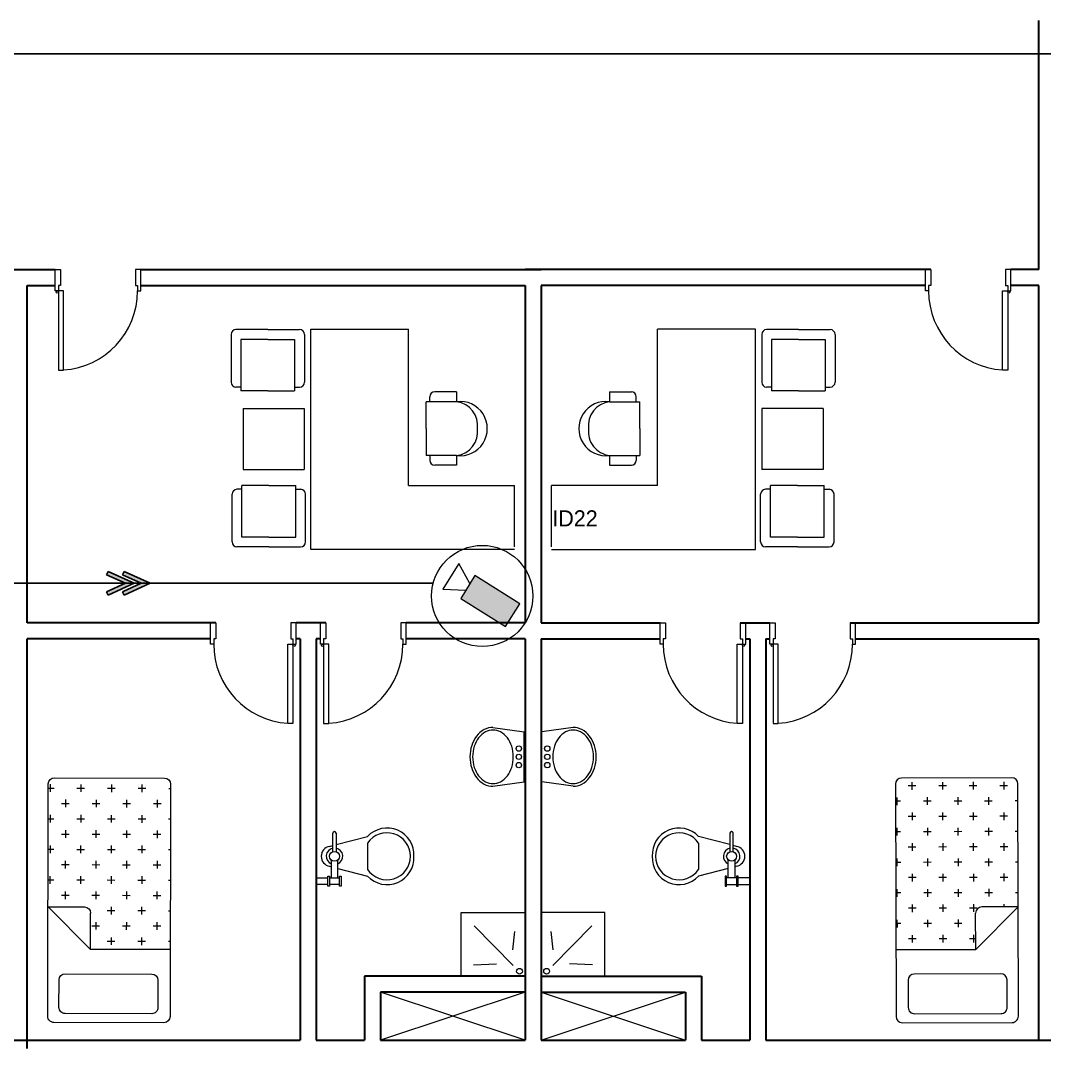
# Model space of a CAD drawing. Extents: x -15 to 352, y 223 to 399.
# Drawn here: x 65.41 to 74.98, y 367.76 to 377.4 of the extents above; entities that cross this region are included whole.
import ezdxf
from ezdxf.enums import TextEntityAlignment as Align

# ---------------------------------------------------------------- set-up
doc = ezdxf.new("R2010")
doc.units = 0
doc.header["$LTSCALE"] = 0.15
doc.layers.get('0').update_dxf_attribs({"color": 252})
for name, color, linetype in [('0 CCTV', 252, 'Continuous'), ('0 sockets', 252, 'Continuous'), ('AUTOINCR', 7, 'Continuous'), ('bound', 252, 'Continuous'), ('CCTV', 4, 'Continuous')]:
    doc.layers.add(name, color=color, linetype=linetype)
for name, color, linetype, lineweight in [('anal', 252, 'Continuous', 20), ('DOOR', 252, 'Continuous', 20), ('E-LT-CKT-NM', 7, 'Continuous', 30), ('FIXT', 252, 'Continuous', 9), ('FUR', 252, 'Continuous', 9), ('sofa', 252, 'Continuous', 9), ('T-CCTV', 7, 'Continuous', 0), ('wall', 252, 'Continuous', 30), ('WC', 252, 'Continuous', 9)]:
    doc.layers.add(name, color=color, linetype=linetype, lineweight=lineweight)
doc.styles.add('SDC-TEXT-ARB', font='sdc-arb.shx')

# ---------------------------------------------------------------- blocks, each defined once
blk = doc.blocks.new('A$C48FC3568')
at = {"layer": 'FUR'}
h = blk.add_hatch(dxfattribs=at)
h.set_pattern_fill('CROSS', color=256, scale=0.5, style=0)
h.set_pattern_definition([(0, (-34.60875, 58.23435), (0.125, -0.125), [0.0625, -0.1875]), (270, (-34.5775, 58.2656), (-0.125, -0.125), [0.0625, -0.1875])])
h.paths.add_polyline_path([(1.0549, 0.7028), (1.0549, 1), (0.05, 1, 0.414214), (0, 0.95), (0, 0.05, 0.414214), (0.05, 0), (1.402, 0), (1.402, 0.6528), (1.1049, 0.6528, -0.414214)])
for p, q in [((0, 0.95), (0, 0.05)), ((1.95, 1), (0.05, 1)), ((1.402, 0.6528), (1.0549, 1)), ((1.0549, 1), (1.0549, 0.7028)), ((2, 0.05), (2, 0.95)), ((1.6023, 0.8585), (1.6023, 0.15)), ((1.877, 0.9085), (1.6523, 0.9085)), ((1.927, 0.15), (1.927, 0.8585)), ((1.402, 0.6528), (1.1049, 0.6528)), ((1.402, 0), (1.402, 0.6528)), ((1.6523, 0.1), (1.877, 0.1)), ((0.05, 0), (1.95, 0))]:
    blk.add_line(p, q, dxfattribs=at)
for centre, start, end in [((0.05, 0.95), 90, 180), ((1.95, 0.95), 360, 90), ((1.6523, 0.8585), 90, 180), ((1.877, 0.8585), 360, 90), ((1.1049, 0.7028), 180, 270), ((1.6523, 0.15), 180, 270), ((1.877, 0.15), 270, 0), ((0.05, 0.05), 180, 270), ((1.95, 0.05), 270, 360)]:
    blk.add_arc(centre, 0.05, start, end, dxfattribs=at)
blk = doc.blocks.new('ARCH')
at = {"layer": 'anal'}
for p, q in [((70.125, 368.325), (68.775, 367.875)), ((70.125, 367.875), (68.775, 368.325)), ((70.125, 368.325), (68.775, 367.875)), ((70.125, 367.875), (68.775, 368.325)), ((70.275, 367.875), (71.625, 368.325)), ((70.275, 368.325), (71.625, 367.875)), ((70.275, 367.875), (71.625, 368.325)), ((70.275, 368.325), (71.625, 367.875))]:
    blk.add_line(p, q, dxfattribs=at)
at = {"layer": 'bound', "color": 2}
blk.add_lwpolyline([(91.9019, 377.3479), (94.4258, 377.3479), (94.4258, 312.7217), (-14.9939, 312.7217), (-14.9939, 377.0896), (94.6391, 377.0896)], dxfattribs=at)
at = {"layer": 'DOOR'}
for points in [[(65.7648, 374.875), (65.7348, 374.875), (65.7348, 375.075), (65.7848, 375.075), (65.7848, 374.925), (65.7648, 374.925)], [(66.5048, 374.875), (66.5348, 374.875), (66.5348, 375.075), (66.4848, 375.075), (66.4848, 374.925), (66.5048, 374.925)], [(73.8952, 374.875), (73.8652, 374.875), (73.8652, 375.075), (73.9152, 375.075), (73.9152, 374.925), (73.8952, 374.925)], [(74.6352, 374.875), (74.6652, 374.875), (74.6652, 375.075), (74.6152, 375.075), (74.6152, 374.925), (74.6352, 374.925)], [(65.7648, 374.875), (65.7648, 374.135), (65.8129, 374.135), (65.8129, 374.875)], [(74.6352, 374.875), (74.6352, 374.135), (74.5871, 374.135), (74.5871, 374.875)], [(67.2165, 371.575), (67.1865, 371.575), (67.1865, 371.775), (67.2365, 371.775), (67.2365, 371.625), (67.2165, 371.625)], [(67.9565, 371.575), (67.9865, 371.575), (67.9865, 371.775), (67.9365, 371.775), (67.9365, 371.625), (67.9565, 371.625)], [(68.2435, 371.575), (68.2135, 371.575), (68.2135, 371.775), (68.2635, 371.775), (68.2635, 371.625), (68.2435, 371.625)], [(68.9835, 371.575), (69.0135, 371.575), (69.0135, 371.775), (68.9635, 371.775), (68.9635, 371.625), (68.9835, 371.625)], [(71.4165, 371.575), (71.3865, 371.575), (71.3865, 371.775), (71.4365, 371.775), (71.4365, 371.625), (71.4165, 371.625)], [(72.1565, 371.575), (72.1865, 371.575), (72.1865, 371.775), (72.1365, 371.775), (72.1365, 371.625), (72.1565, 371.625)], [(72.4435, 371.575), (72.4135, 371.575), (72.4135, 371.775), (72.4635, 371.775), (72.4635, 371.625), (72.4435, 371.625)], [(73.1835, 371.575), (73.2135, 371.575), (73.2135, 371.775), (73.1635, 371.775), (73.1635, 371.625), (73.1835, 371.625)], [(67.9565, 371.575), (67.9565, 370.835), (67.9085, 370.835), (67.9085, 371.575)], [(68.2435, 371.575), (68.2435, 370.835), (68.2915, 370.835), (68.2915, 371.575)], [(72.1565, 371.575), (72.1565, 370.835), (72.1085, 370.835), (72.1085, 371.575)], [(72.4435, 371.575), (72.4435, 370.835), (72.4915, 370.835), (72.4915, 371.575)]]:
    blk.add_lwpolyline(points, close=True, dxfattribs=at)
for centre in [(65.7548, 374.865), (74.6452, 374.865), (67.9665, 371.565), (68.2335, 371.565), (72.1665, 371.565), (72.4335, 371.565)]:
    blk.add_circle(centre, 0.01, dxfattribs=at)
for centre, start, end in [((65.7648, 374.875), 273.72312, 0), ((74.6352, 374.875), 180, 266.27688), ((67.9565, 371.575), 180, 266.27688), ((68.2435, 371.575), 273.72312, 0), ((72.1565, 371.575), 180, 266.27688), ((72.4435, 371.575), 273.72312, 0)]:
    blk.add_arc(centre, 0.74, start, end, dxfattribs=at)
at = {"layer": 'FIXT'}
for p, q in [((69.8256, 370.798), (70.1165, 370.7569)), ((70.1165, 370.2891), (70.1165, 370.7569)), ((70.5744, 370.798), (70.2835, 370.7569)), ((70.2835, 370.2891), (70.2835, 370.7569)), ((69.8256, 370.248), (70.1165, 370.2891)), ((70.5744, 370.248), (70.2835, 370.2891))]:
    blk.add_line(p, q, dxfattribs=at)
for centre in [(70.0668, 370.6004), (70.3332, 370.6004), (70.0668, 370.523), (70.0668, 370.4457), (70.3332, 370.523), (70.3332, 370.4457)]:
    blk.add_circle(centre, 0.025, dxfattribs=at)
for centre, radius, start, end in [((69.8529, 370.5771), 0.2279, 118.61302, 142.7902), ((69.8529, 370.5771), 0.2029, 118.61302, 142.7902), ((69.8256, 370.6273), 0.1707, 90, 118.61302), ((69.8256, 370.6273), 0.1457, 90, 118.61302), ((69.8256, 370.6273), 0.1457, 61.38698, 90), ((69.7982, 370.5771), 0.2029, 37.2098, 61.38698), ((70.6018, 370.5771), 0.2029, 118.61302, 142.7902), ((70.5744, 370.6273), 0.1457, 90, 118.61302), ((70.5744, 370.6273), 0.1707, 61.38698, 90), ((70.5744, 370.6273), 0.1457, 61.38698, 90), ((70.5471, 370.5771), 0.2029, 37.2098, 61.38698), ((70.5471, 370.5771), 0.2279, 37.2098, 61.38698), ((69.896, 370.5444), 0.282, 142.7902, 162.54076), ((69.896, 370.5444), 0.257, 142.7902, 162.54076), ((69.7551, 370.5444), 0.257, 17.45924, 37.2098), ((70.6449, 370.5444), 0.257, 142.7902, 162.54076), ((70.504, 370.5444), 0.257, 17.45924, 37.2098), ((70.504, 370.5444), 0.282, 17.45924, 37.2098), ((69.9639, 370.523), 0.3532, 162.54076, 180), ((69.9639, 370.523), 0.3282, 162.54076, 180), ((69.6872, 370.523), 0.3282, 360, 17.45924), ((70.7128, 370.523), 0.3282, 162.54076, 180), ((70.4361, 370.523), 0.3282, 0, 17.45924), ((70.4361, 370.523), 0.3532, 360, 17.45924), ((69.9639, 370.523), 0.3532, 180, 197.45924), ((69.9639, 370.523), 0.3282, 180, 197.45924), ((69.6872, 370.523), 0.3282, 342.54076, 0), ((70.7128, 370.523), 0.3282, 180, 197.45924), ((70.4361, 370.523), 0.3282, 342.54076, 360), ((70.4361, 370.523), 0.3532, 342.54076, 0), ((69.896, 370.5017), 0.282, 197.45924, 217.2098), ((69.896, 370.5017), 0.257, 197.45924, 217.2098), ((69.7551, 370.5017), 0.257, 322.7902, 342.54076), ((70.6449, 370.5017), 0.257, 197.45924, 217.2098), ((70.504, 370.5017), 0.257, 322.7902, 342.54076), ((70.504, 370.5017), 0.282, 322.7902, 342.54076), ((69.8529, 370.469), 0.2279, 217.2098, 241.38698), ((69.8529, 370.469), 0.2029, 217.2098, 241.38698), ((69.8256, 370.4188), 0.1457, 241.38698, 270), ((69.8256, 370.4188), 0.1457, 270, 298.61302), ((69.7982, 370.469), 0.2029, 298.61302, 322.7902), ((70.6018, 370.469), 0.2029, 217.2098, 241.38698), ((70.5744, 370.4188), 0.1457, 241.38698, 270), ((70.5744, 370.4188), 0.1457, 270, 298.61302), ((70.5471, 370.469), 0.2029, 298.61302, 322.7902), ((70.5471, 370.469), 0.2279, 298.61302, 322.7902), ((69.8256, 370.4188), 0.1707, 241.38698, 270), ((70.5744, 370.4188), 0.1707, 270, 298.61302)]:
    blk.add_arc(centre, radius, start, end, dxfattribs=at)
at = {"layer": 'FUR'}
for p, q in [((67.7212, 374.5142), (67.4241, 374.5142)), ((67.7212, 374.5142), (68.0184, 374.5142)), ((68.1226, 372.4608), (68.1226, 374.518)), ((68.1226, 374.518), (69.0369, 374.518)), ((69.0369, 373.0562), (69.0369, 374.518)), ((71.3631, 373.0562), (71.3631, 374.518)), ((72.2774, 374.518), (71.3631, 374.518)), ((72.2774, 372.4608), (72.2774, 374.518)), ((72.6788, 374.5142), (72.3816, 374.5142)), ((72.6788, 374.5142), (72.9759, 374.5142)), ((67.3784, 374.4685), (67.3784, 374.0227)), ((67.4698, 374.4227), (67.4698, 373.9427)), ((67.7212, 374.4227), (67.4698, 374.4227)), ((67.7212, 374.4227), (67.9727, 374.4227)), ((67.9727, 374.4227), (67.9727, 373.9427)), ((68.0641, 374.4685), (68.0641, 374.0227)), ((72.3359, 374.4685), (72.3359, 374.0227)), ((72.6788, 374.4227), (72.4273, 374.4227)), ((72.4273, 374.4227), (72.4273, 373.9427)), ((72.6788, 374.4227), (72.9302, 374.4227)), ((72.9302, 374.4227), (72.9302, 373.9427)), ((73.0216, 374.4685), (73.0216, 374.0227)), ((67.4698, 373.977), (67.4241, 373.977)), ((67.7212, 373.9427), (67.4698, 373.9427)), ((67.7212, 373.9427), (67.9727, 373.9427)), ((67.9727, 373.977), (68.0184, 373.977)), ((72.4273, 373.977), (72.3816, 373.977)), ((72.6788, 373.9427), (72.4273, 373.9427)), ((72.6788, 373.9427), (72.9302, 373.9427)), ((72.9302, 373.977), (72.9759, 373.977)), ((69.4856, 373.8406), (69.2013, 373.8406)), ((69.2013, 373.5892), (69.2013, 373.8406)), ((69.2355, 373.8406), (69.2355, 373.8863)), ((69.4856, 373.932), (69.2813, 373.932)), ((69.4856, 373.932), (69.4856, 373.8406)), ((70.9144, 373.932), (70.9144, 373.8406)), ((70.9144, 373.932), (71.1187, 373.932)), ((70.9144, 373.8406), (71.1987, 373.8406)), ((71.1645, 373.8406), (71.1645, 373.8863)), ((71.1987, 373.5892), (71.1987, 373.8406)), ((67.4902, 373.7774), (67.4902, 373.206)), ((67.4902, 373.7774), (68.0616, 373.7774)), ((68.0616, 373.7774), (68.0616, 373.206)), ((72.3384, 373.7774), (72.3384, 373.206)), ((72.9098, 373.7774), (72.3384, 373.7774)), ((72.9098, 373.7774), (72.9098, 373.206)), ((69.2013, 373.5892), (69.2013, 373.3377)), ((71.1987, 373.5892), (71.1987, 373.3377)), ((69.4856, 373.3377), (69.2013, 373.3377)), ((69.2355, 373.3377), (69.2355, 373.292)), ((69.4856, 373.3377), (69.4856, 373.2463)), ((70.9144, 373.3377), (71.1987, 373.3377)), ((70.9144, 373.3377), (70.9144, 373.2463)), ((71.1645, 373.3377), (71.1645, 373.292)), ((67.4902, 373.206), (68.0616, 373.206)), ((69.4856, 373.2463), (69.2813, 373.2463)), ((70.9144, 373.2463), (71.1187, 373.2463)), ((72.9098, 373.206), (72.3384, 373.206)), ((67.388, 372.5305), (67.388, 372.9762)), ((67.4794, 373.0219), (67.4337, 373.0219)), ((67.7308, 373.0562), (67.4794, 373.0562)), ((67.4794, 372.5762), (67.4794, 373.0562)), ((67.7308, 373.0562), (67.9823, 373.0562)), ((67.9823, 372.5762), (67.9823, 373.0562)), ((67.9823, 373.0219), (68.028, 373.0219)), ((68.0737, 372.5305), (68.0737, 372.9762)), ((69.0369, 373.0562), (70.0272, 373.0562)), ((70.0272, 372.4847), (70.0272, 373.0562)), ((71.3631, 373.0562), (70.3728, 373.0562)), ((70.3728, 372.4847), (70.3728, 373.0562)), ((72.3263, 372.5305), (72.3263, 372.9762)), ((72.4177, 373.0219), (72.372, 373.0219)), ((72.6692, 373.0562), (72.4177, 373.0562)), ((72.4177, 372.5762), (72.4177, 373.0562)), ((72.6692, 373.0562), (72.9206, 373.0562)), ((72.9206, 372.5762), (72.9206, 373.0562)), ((72.9206, 373.0219), (72.9663, 373.0219)), ((73.012, 372.5305), (73.012, 372.9762)), ((67.7308, 372.5762), (67.4794, 372.5762)), ((67.7308, 372.5762), (67.9823, 372.5762)), ((72.6692, 372.5762), (72.4177, 372.5762)), ((72.6692, 372.5762), (72.9206, 372.5762)), ((67.7308, 372.4847), (67.4337, 372.4847)), ((67.7308, 372.4847), (68.028, 372.4847)), ((70.0272, 372.4608), (68.1226, 372.4608)), ((70.3728, 372.4608), (72.2774, 372.4608)), ((72.6692, 372.4847), (72.372, 372.4847)), ((72.6692, 372.4847), (72.9663, 372.4847))]:
    blk.add_line(p, q, dxfattribs=at)
for centre, radius, start, end in [((67.4241, 374.4685), 0.0457, 90, 180), ((68.0184, 374.4685), 0.0457, 0, 90), ((72.3816, 374.4685), 0.0457, 90, 180), ((72.9759, 374.4685), 0.0457, 360, 90), ((67.4241, 374.0227), 0.0457, 180, 270), ((68.0184, 374.0227), 0.0457, 270, 0), ((72.3816, 374.0227), 0.0457, 180, 270), ((72.9759, 374.0227), 0.0457, 270, 360), ((69.2813, 373.8863), 0.0457, 90, 180), ((69.519, 373.5892), 0.2536, 262.43339, 97.56661), ((69.4577, 373.6171), 0.2253, 352.88231, 82.88231), ((70.881, 373.5892), 0.2536, 82.43339, 277.56661), ((70.9423, 373.6171), 0.2253, 97.11769, 187.11769), ((71.1187, 373.8863), 0.0457, 360, 90), ((69.4577, 373.5612), 0.2253, 277.11769, 7.11769), ((70.9423, 373.5612), 0.2253, 172.88231, 262.88231), ((69.2813, 373.292), 0.0457, 180, 270), ((71.1187, 373.292), 0.0457, 270, 360), ((67.4337, 372.9762), 0.0457, 90, 180), ((68.028, 372.9762), 0.0457, 360, 90), ((72.372, 372.9762), 0.0457, 90, 180), ((72.9663, 372.9762), 0.0457, 0, 90), ((67.4337, 372.5305), 0.0457, 180, 270), ((68.028, 372.5305), 0.0457, 270, 360), ((72.372, 372.5305), 0.0457, 180, 270), ((72.9663, 372.5305), 0.0457, 270, 0)]:
    blk.add_arc(centre, radius, start, end, dxfattribs=at)
at = {"layer": 'sofa'}
for p, q in [((69.5284, 369.0689), (70.1268, 369.0689)), ((69.5284, 368.4689), (69.5284, 369.0689)), ((70.8716, 369.0689), (70.2732, 369.0689)), ((70.8716, 368.4689), (70.8716, 369.0689)), ((70.0156, 368.574), (69.6512, 368.9459)), ((70.3844, 368.574), (70.7488, 368.9459)), ((70.0117, 368.7197), (70.0309, 368.8922)), ((70.3883, 368.7197), (70.3691, 368.8922)), ((69.6435, 368.5817), (69.8583, 368.5893)), ((70.7565, 368.5817), (70.5417, 368.5893))]:
    blk.add_line(p, q, dxfattribs=at)
for centre in [(70.0731, 368.5203), (70.3269, 368.5203)]:
    blk.add_circle(centre, 0.0268, dxfattribs=at)
at = {"layer": 'wall'}
for p, q in [((74.925, 375.075), (74.925, 377.4)), ((65.325, 375.075), (65.7348, 375.075)), ((66.5348, 375.075), (70.275, 375.075)), ((73.9152, 375.075), (70.125, 375.075)), ((74.925, 375.075), (74.6652, 375.075)), ((65.475, 374.925), (65.7348, 374.925)), ((65.475, 371.775), (65.475, 374.925)), ((66.5348, 374.925), (70.125, 374.925)), ((70.125, 374.925), (70.125, 371.775)), ((70.125, 374.925), (70.125, 371.775)), ((70.275, 374.925), (70.275, 371.775)), ((70.275, 374.925), (70.275, 371.775)), ((73.8652, 374.925), (70.275, 374.925)), ((74.925, 374.925), (74.6652, 374.925)), ((74.925, 371.775), (74.925, 374.925)), ((67.2365, 371.775), (65.475, 371.775)), ((68.2635, 371.775), (67.9865, 371.775)), ((70.125, 371.775), (69.0135, 371.775)), ((70.275, 371.775), (71.3865, 371.775)), ((72.1365, 371.775), (72.4135, 371.775)), ((73.1635, 371.775), (74.925, 371.775)), ((67.1865, 371.625), (65.475, 371.625)), ((65.475, 367.8), (65.475, 371.625)), ((68.025, 371.625), (67.9865, 371.625)), ((68.025, 371.625), (68.025, 367.875)), ((68.2135, 371.625), (68.175, 371.625)), ((68.175, 371.625), (68.175, 367.875)), ((70.125, 371.625), (69.0135, 371.625)), ((69.5835, 371.625), (69.5635, 371.625)), ((70.125, 371.625), (70.125, 368.475)), ((70.125, 371.625), (70.125, 367.875)), ((70.275, 371.625), (70.275, 368.475)), ((70.275, 371.625), (71.3865, 371.625)), ((70.275, 371.625), (70.275, 367.875)), ((70.8165, 371.625), (70.8365, 371.625)), ((72.1865, 371.625), (72.225, 371.625)), ((72.225, 371.625), (72.225, 367.875)), ((72.375, 371.625), (72.4135, 371.625)), ((72.375, 371.625), (72.375, 367.875)), ((73.2135, 371.625), (74.925, 371.625)), ((74.925, 367.875), (74.925, 371.625)), ((70.125, 368.475), (68.625, 368.475)), ((68.625, 368.475), (68.625, 367.875)), ((70.275, 368.475), (71.775, 368.475)), ((71.775, 368.475), (71.775, 367.875)), ((70.125, 368.325), (68.775, 368.325)), ((68.775, 368.325), (68.775, 367.875)), ((70.125, 368.325), (70.125, 367.875)), ((70.275, 368.325), (71.625, 368.325)), ((71.625, 368.325), (71.625, 367.875)), ((65.25, 367.875), (68.025, 367.875)), ((68.175, 367.875), (68.625, 367.875)), ((68.775, 367.875), (70.125, 367.875)), ((70.275, 367.875), (71.625, 367.875)), ((71.775, 367.875), (72.225, 367.875)), ((72.375, 367.875), (77.35, 367.875))]:
    blk.add_line(p, q, dxfattribs=at)
at = {"layer": 'WC'}
for p, q in [((68.3294, 369.6371), (68.3294, 369.81)), ((68.3603, 369.81), (68.3603, 369.6371)), ((72.0397, 369.81), (72.0397, 369.6371)), ((72.0706, 369.6371), (72.0706, 369.81)), ((68.2985, 369.6865), (68.3297, 369.6946)), ((68.3606, 369.7027), (68.6538, 369.7792)), ((68.6538, 369.7174), (68.6538, 369.4703)), ((72.0394, 369.7027), (71.7462, 369.7792)), ((71.7462, 369.7174), (71.7462, 369.4703)), ((72.1015, 369.6865), (72.0703, 369.6946)), ((68.314, 369.5597), (68.314, 369.3931)), ((68.3758, 369.3931), (68.3758, 369.5593)), ((72.0242, 369.3931), (72.0242, 369.5593)), ((72.086, 369.5597), (72.086, 369.3931)), ((68.2831, 369.4085), (68.2985, 369.4085)), ((68.2831, 369.3158), (68.2831, 369.4085)), ((68.2985, 369.5012), (68.3144, 369.497)), ((68.2985, 369.4085), (68.2985, 369.3158)), ((68.3756, 369.4811), (68.6538, 369.4085)), ((68.3912, 369.3158), (68.3912, 369.4085)), ((68.3912, 369.4085), (68.4067, 369.4085)), ((68.4067, 369.4085), (68.4067, 369.3158)), ((72.0244, 369.4811), (71.7462, 369.4085)), ((72.0088, 369.4085), (71.9933, 369.4085)), ((71.9933, 369.4085), (71.9933, 369.3158)), ((72.0088, 369.3158), (72.0088, 369.4085)), ((72.1015, 369.5012), (72.0856, 369.497)), ((72.1015, 369.4085), (72.1015, 369.3158)), ((72.1169, 369.4085), (72.1015, 369.4085)), ((72.1169, 369.3158), (72.1169, 369.4085)), ((68.175, 369.3931), (68.2831, 369.3931)), ((68.2831, 369.3313), (68.175, 369.3313)), ((68.2985, 369.3158), (68.2831, 369.3158)), ((68.2985, 369.3931), (68.3912, 369.3931)), ((68.3912, 369.3313), (68.2985, 369.3313)), ((68.4067, 369.3158), (68.3912, 369.3158)), ((71.9933, 369.3158), (72.0088, 369.3158)), ((72.1015, 369.3931), (72.0088, 369.3931)), ((72.0088, 369.3313), (72.1015, 369.3313)), ((72.1015, 369.3158), (72.1169, 369.3158)), ((72.225, 369.3931), (72.1169, 369.3931)), ((72.1169, 369.3313), (72.225, 369.3313))]:
    blk.add_line(p, q, dxfattribs=at)
for centre in [(68.3449, 369.5938), (72.0551, 369.5938)]:
    blk.add_circle(centre, 0.0463, dxfattribs=at)
for centre, radius, start, end in [((68.3449, 369.81), 0.0154, 360, 180), ((68.8366, 369.6086), 0.25, 356.62, 136.9828), ((68.8352, 369.5927), 0.2201, 0.3, 145.4946), ((71.5634, 369.6086), 0.25, 43.0172, 183.38), ((71.5648, 369.5927), 0.2201, 34.5054, 179.7), ((72.0551, 369.81), 0.0154, 0, 180), ((68.3155, 369.5938), 0.0942, 100.3889, 259.61114), ((68.3449, 369.5938), 0.0772, 101.423, 247.14953), ((68.3449, 369.5938), 0.0772, 293.4137, 78.1237), ((72.0551, 369.5938), 0.0772, 101.8763, 246.5863), ((72.0551, 369.5938), 0.0772, 292.85047, 78.577), ((72.0845, 369.5938), 0.0942, 280.38886, 79.6111), ((68.8366, 369.5791), 0.25, 223.01722, 3.38), ((68.8352, 369.595), 0.2201, 214.50543, 359.7), ((71.5634, 369.5791), 0.25, 176.62, 316.98278), ((71.5648, 369.595), 0.2201, 180.3, 325.49457)]:
    blk.add_arc(centre, radius, start, end, dxfattribs=at)
at = {"layer": 'FUR', "extrusion": (0, 0, -1), "xscale": 1.142857142856969, "yscale": 1.142857142856969, "zscale": -1.142857142857, "rotation": 270.1259017659578}
blk.add_blockref('A$C48FC3568', (-66.8139, 370.3252), dxfattribs=at)
at = {"layer": 'FUR', "xscale": 1.142857142856969, "yscale": 1.142857142856969, "zscale": 1.142857142856969, "rotation": 270.1259017659578}
blk.add_blockref('A$C48FC3568', (73.5861, 370.3252), dxfattribs=at)
blk = doc.blocks.new('LEGEND_dwg_CCTV DOME-1155345-TELECOMMUNICATION LEGEND_ GENERAL NOTES _SYMBOLS _ ABBREVIATIONS')
at = {"layer": 'T-CCTV'}
blk.add_hatch(color=256, dxfattribs=at).paths.add_polyline_path([(255, -95.2), (-120.1, -95.2), (-120.1, 95.2), (255, 95.2)], flags=0)
at = {"layer": 'T-CCTV', "flags": 128}
for points in [[(-120.1, 27.6), (-261.6, 107.6), (-261.6, -107.6), (-120.1, -27.6)], [(255, -95.2), (255, 95.2), (-120.1, 95.2), (-120.1, -95.2), (255, -95.2)]]:
    blk.add_lwpolyline(points, dxfattribs=at)
at = {"layer": 'T-CCTV'}
blk.add_circle((0, 0), 358.2, dxfattribs=at)
blk = doc.blocks.new('ID CAMERA')
at = {"layer": 'CCTV', "color": 6, "xscale": 1.150579243575653, "yscale": 1.150579243575653, "zscale": 1.150579243575653}
blk.add_blockref('LEGEND_dwg_CCTV DOME-1155345-TELECOMMUNICATION LEGEND_ GENERAL NOTES _SYMBOLS _ ABBREVIATIONS', (0, 0), dxfattribs=at)
at = {"layer": 'E-LT-CKT-NM', "color": 1, "style": 'SDC-TEXT-ARB'}
blk.add_attdef('ID', (-127.3, 492.1), '', height=326.1, dxfattribs=at)
blk = doc.blocks.new('ds')
h = blk.add_hatch(color=2)
h.dxf.hatch_style = 1
h.paths.add_polyline_path([(0.2593, 0.0792), (0.2452, 0.1105), (0, 0), (0.2452, -0.1105), (0.2593, -0.0792), (0.0836, 0)])
at = {"layer": '0 sockets', "color": 3}
for points in [[(0.2452, -0.1105), (0, 0), (0.2452, 0.1105)], [(0.2593, 0.0792), (0.2452, 0.1105)], [(0.2593, -0.0792), (0.0836, 0), (0.2593, 0.0792)], [(0.2593, -0.0792), (0.2452, -0.1105)]]:
    blk.add_lwpolyline(points, dxfattribs=at)
blk = doc.blocks.new('qa')
h = blk.add_hatch(color=1)
h.dxf.hatch_style = 1
h.paths.add_polyline_path([(0.2593, 0.0792), (0.2452, 0.1105), (0, 0), (0.2452, -0.1105), (0.2593, -0.0792), (0.0836, 0)])
h.paths.add_polyline_path([(0.4084, 0.0792), (0.3943, 0.1105), (0.1491, 0), (0.3943, -0.1105), (0.4084, -0.0792), (0.2326, 0)])
h = blk.add_hatch(color=1)
h.dxf.hatch_style = 1
h.paths.add_polyline_path([(0.2593, 0.0792), (0.2452, 0.1105), (0, 0), (0.2452, -0.1105), (0.2593, -0.0792), (0.0836, 0)])
at = {"layer": '0 sockets', "color": 3}
for p in [(0, 0), (0.1491, 0)]:
    blk.add_blockref('ds', p, dxfattribs=at)

msp = doc.modelspace()

# ---------------------------------------------------------------- linework, layer by layer
at = {"layer": '0 sockets', "color": 3}
msp.add_lwpolyline([(69.26681, 372.14452), (62.34081, 372.14452, 0.4142136), (62.24081, 372.04452), (62.24081, 370.39621)], format="xyb", dxfattribs=at)

# ---------------------------------------------------------------- block references
at = {"layer": '0 CCTV', "color": 2}
ref = msp.add_blockref('ID CAMERA', (69.72516, 372.02573), dxfattribs=dict(at, xscale=0.001147, yscale=0.001147, zscale=0.001147, rotation=327.9637170806957))
ref.add_attrib('ID', 'ID', (69.90083, 372.58167), dxfattribs={"layer": 'E-LT-CKT-NM', "color": 1, "height": 0.003741, "rotation": 327.963717, "style": 'SDC-TEXT-ARB'})
at = {"layer": '0 sockets', "color": 3}
msp.add_blockref('ARCH', (0, 0), dxfattribs=at)
at = {"layer": '0 sockets', "color": 6, "rotation": 180}
msp.add_blockref('qa', (66.62372, 372.14452), dxfattribs=at)

# ---------------------------------------------------------------- texts
at = {"layer": 'AUTOINCR', "color": 1}
msp.add_text('ID22', height=0.15, dxfattribs=at).set_placement((70.38012, 372.63069), align=Align.BOTTOM_LEFT)

doc.saveas('drawing.dxf')
